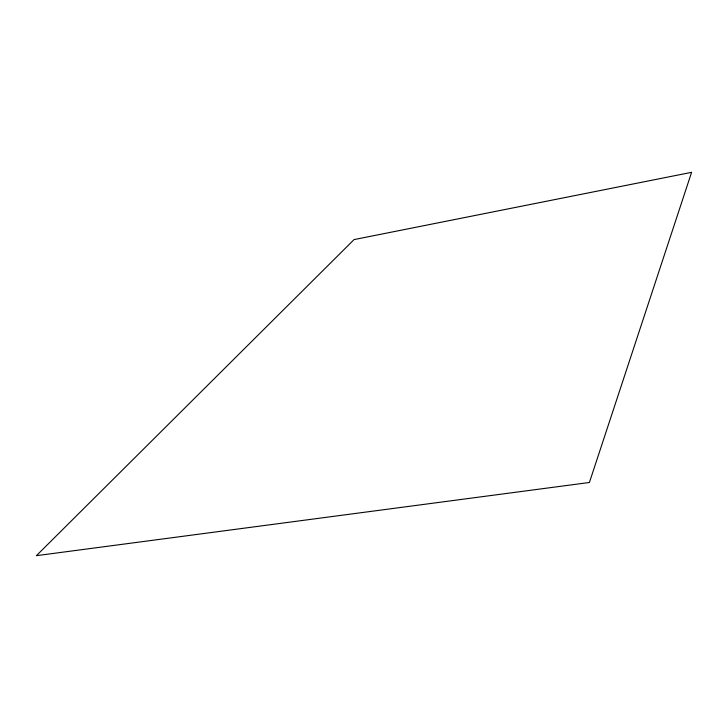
<?xml version="1.0" encoding="UTF-8"?>
<svg xmlns="http://www.w3.org/2000/svg" width="728" height="728" viewBox="0 0 728 728"><rect width="100%" height="100%" fill="white"/><g stroke="black" fill="none" stroke-linecap="round" stroke-linejoin="round"><path stroke-width="1.09" d="M691.6 172.327L589.407 482.491L36.4 555.673L354.072 239.585L691.6 172.327"/></g></svg>
